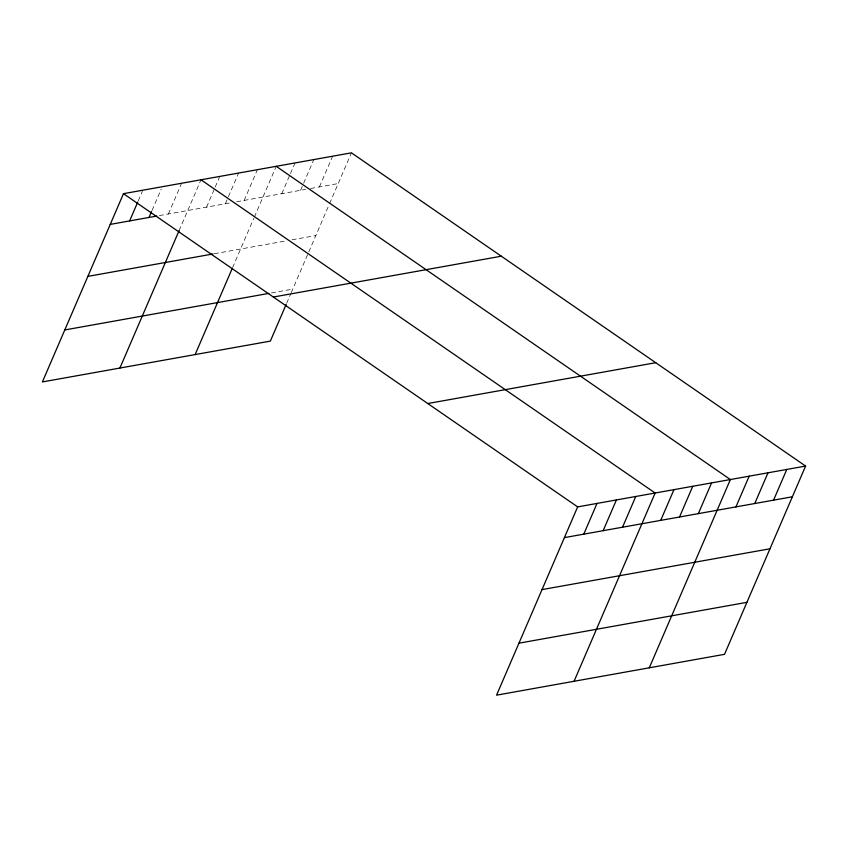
<?xml version="1.0" encoding="UTF-8"?>
<svg xmlns="http://www.w3.org/2000/svg" width="848" height="848" viewBox="0 0 848 848"><rect width="100%" height="100%" fill="white"/><g stroke="black" fill="none" stroke-linecap="round" stroke-linejoin="round"><path stroke-width="0.64" stroke-dasharray="4.24 3.18" d="M138.277 200.838L142.347 191.383M152.057 210.368L161.215 189.093M168.381 213.982L181.61 183.253M179.098 230.603L200.987 179.787M206.562 207.145L214.703 188.235M215.212 187.058L219.791 176.416M225.367 203.774L227.911 197.87M228.419 196.683L238.595 173.045M244.171 200.404L257.4 169.685M232.564 267.661L253.817 218.307M254.326 217.12L276.215 166.314M281.79 193.673L289.931 174.762M290.44 173.575L295.019 162.943M300.595 190.302L303.139 184.398M303.648 183.21L313.824 159.572M319.399 186.931L332.628 156.212M286.645 303.298L290.716 293.843M291.224 292.655L308.29 253.022M308.799 251.856L329.045 204.834M329.554 203.647L351.432 152.841M159.329 215.604L231.631 202.651M236.645 201.75L305.609 189.401M310.622 188.5L338.204 183.56M214.258 253.743L286.974 240.715M291.998 239.814L315.816 235.553M271.434 292.931L292.751 289.115"/><path stroke-width="1.27" d="M805.6 466.071L577.647 506.892L496.568 695.159L724.521 654.327L805.6 466.071L351.432 152.841L123.479 193.673L42.4 381.929L270.353 341.108L286.136 304.474M129.627 220.925L137.768 202.015M149.004 217.459L151.548 211.544M119.907 368.053L179.098 230.603M195.135 354.581L232.066 268.827M583.784 534.155L597.013 503.426M603.161 530.678L616.39 499.96M622.538 527.212L635.767 496.483M574.064 681.283L655.144 493.017L200.987 179.787M660.719 520.375L673.959 489.646M679.524 517.004L692.763 486.275M698.339 513.634L711.567 482.904M649.292 667.8L730.372 479.544L276.215 166.314M735.947 506.903L749.176 476.173M754.752 503.532L767.991 472.802M773.556 500.161L786.796 469.432M110.251 224.391L156.753 216.07M87.853 276.384L213.007 253.965M64.787 329.946L268.922 293.387M273.353 297.033L501.316 256.202M427.763 403.531L655.727 362.7M564.408 537.621L792.371 496.79M542.02 589.614L769.973 548.783M518.955 643.176L746.908 602.345M123.479 193.673L577.647 506.892"/></g></svg>
